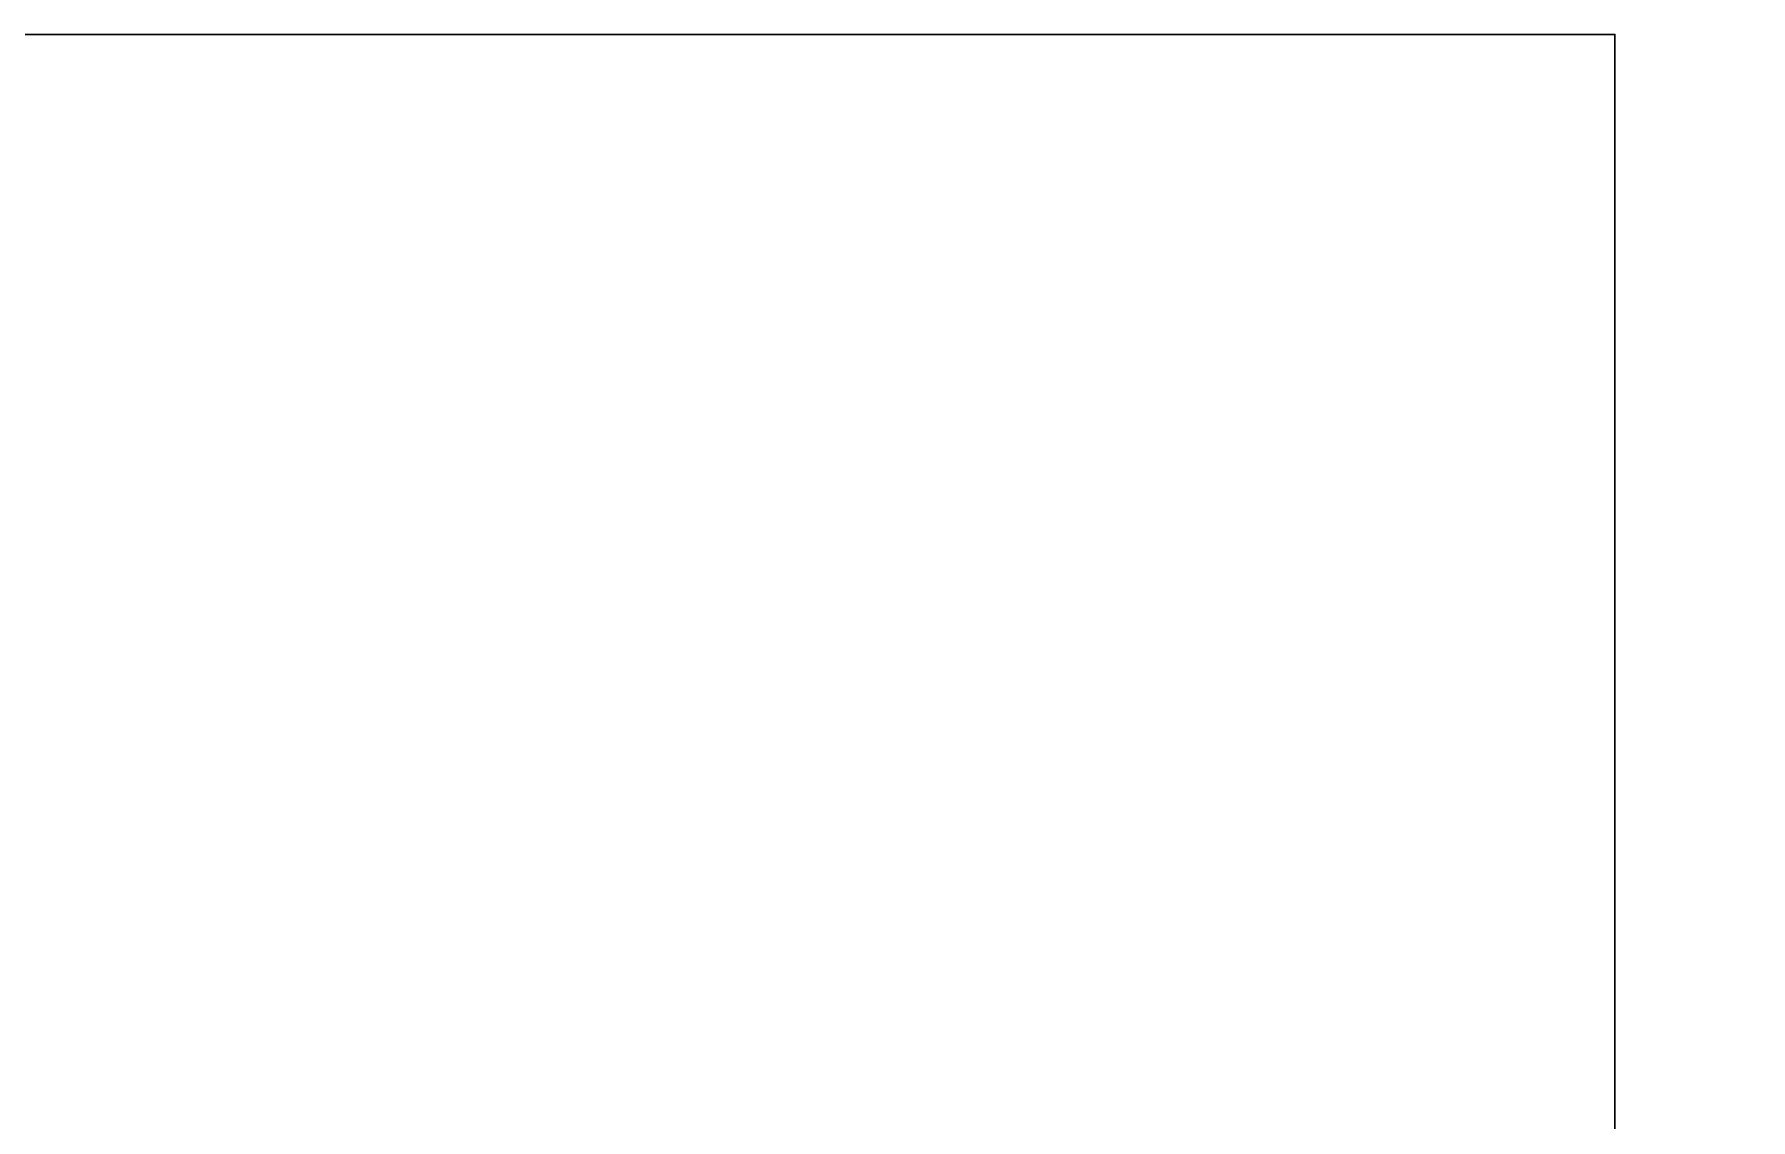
# Model space of a CAD drawing. Extents: x -29500 to 23517, y -2581 to 1886.
# Drawn here: x -531 to 491, y 1239 to 1886 of the extents above; entities that cross this region are included whole.
import ezdxf
from ezdxf import colors
from ezdxf.entities.mleader import LeaderData, LeaderLine
from ezdxf.math import Vec2, Vec3

# ---------------------------------------------------------------- set-up
doc = ezdxf.new("R2010")
doc.units = 0
doc.header["$LTSCALE"] = 36
doc.header["$MEASUREMENT"] = 0
doc.layers.add('G-ANNO-TEXT', color=70, linetype='Continuous')
doc.styles.add('Arial', font='arial.ttf')

msp = doc.modelspace()

# ---------------------------------------------------------------- linework, layer by layer
at = {"layer": 'DEFPOINTS'}
msp.add_lwpolyline([(-2625.7, -346.5), (410.3, -346.5), (410.3, 1885.5), (-2625.7, 1885.5)], close=True, dxfattribs=at)

# ---------------------------------------------------------------- leaders
at = {"layer": 'G-ANNO-TEXT'}
ml = msp.add_multileader_mtext('Standard', dxfattribs=at)
ml.set_content('SEE SITE UTILITY FOR CONTINUATION AT CULVERT', color=256, style='Arial')
ml.set_leader_properties(color=256, linetype='ByLayer', lineweight=-1)
ml.build(insert=Vec2(0, 0))
ml.multileader.update_dxf_attribs({"has_dogleg": 0, "dogleg_length": 0.125, "arrow_head_size": 12, "scale": 96})
ctx = ml.context
ctx.base_point, ctx.scale, ctx.char_height, ctx.arrow_head_size, ctx.landing_gap_size, ctx.plane_origin = Vec3(-1354, 1369.2), 96, 9, 12, 3, Vec3(-1411, 1150.2)
notes = []
notes.append((ctx, [(0, (1, 1, 0), (-1366, 1369.2), (1, 0), 12, [(0, [(-1369.9, 1180.7), (-1375, 1369.2)], 0, [])])]))
ctx.mtext.insert, ctx.mtext.width, ctx.mtext.flow_direction = Vec3(-1351, 1373.7), 178.366, 5
for ctx, leaders in notes:
    for number, flags, end, landing, length, lines in leaders:
        leader = LeaderData()
        leader.index, (leader.has_last_leader_line, leader.has_dogleg_vector, leader.attachment_direction) = number, flags
        leader.last_leader_point, leader.dogleg_vector, leader.dogleg_length = Vec3(end), Vec3(landing), length
        for number, points, colour, breaks in lines:
            line = LeaderLine()
            line.index, line.vertices, line.color, line.breaks = number, Vec3.list(points), colors.encode_raw_color(colour), breaks
            leader.lines.append(line)
        ctx.leaders.append(leader)

doc.saveas('drawing.dxf')
